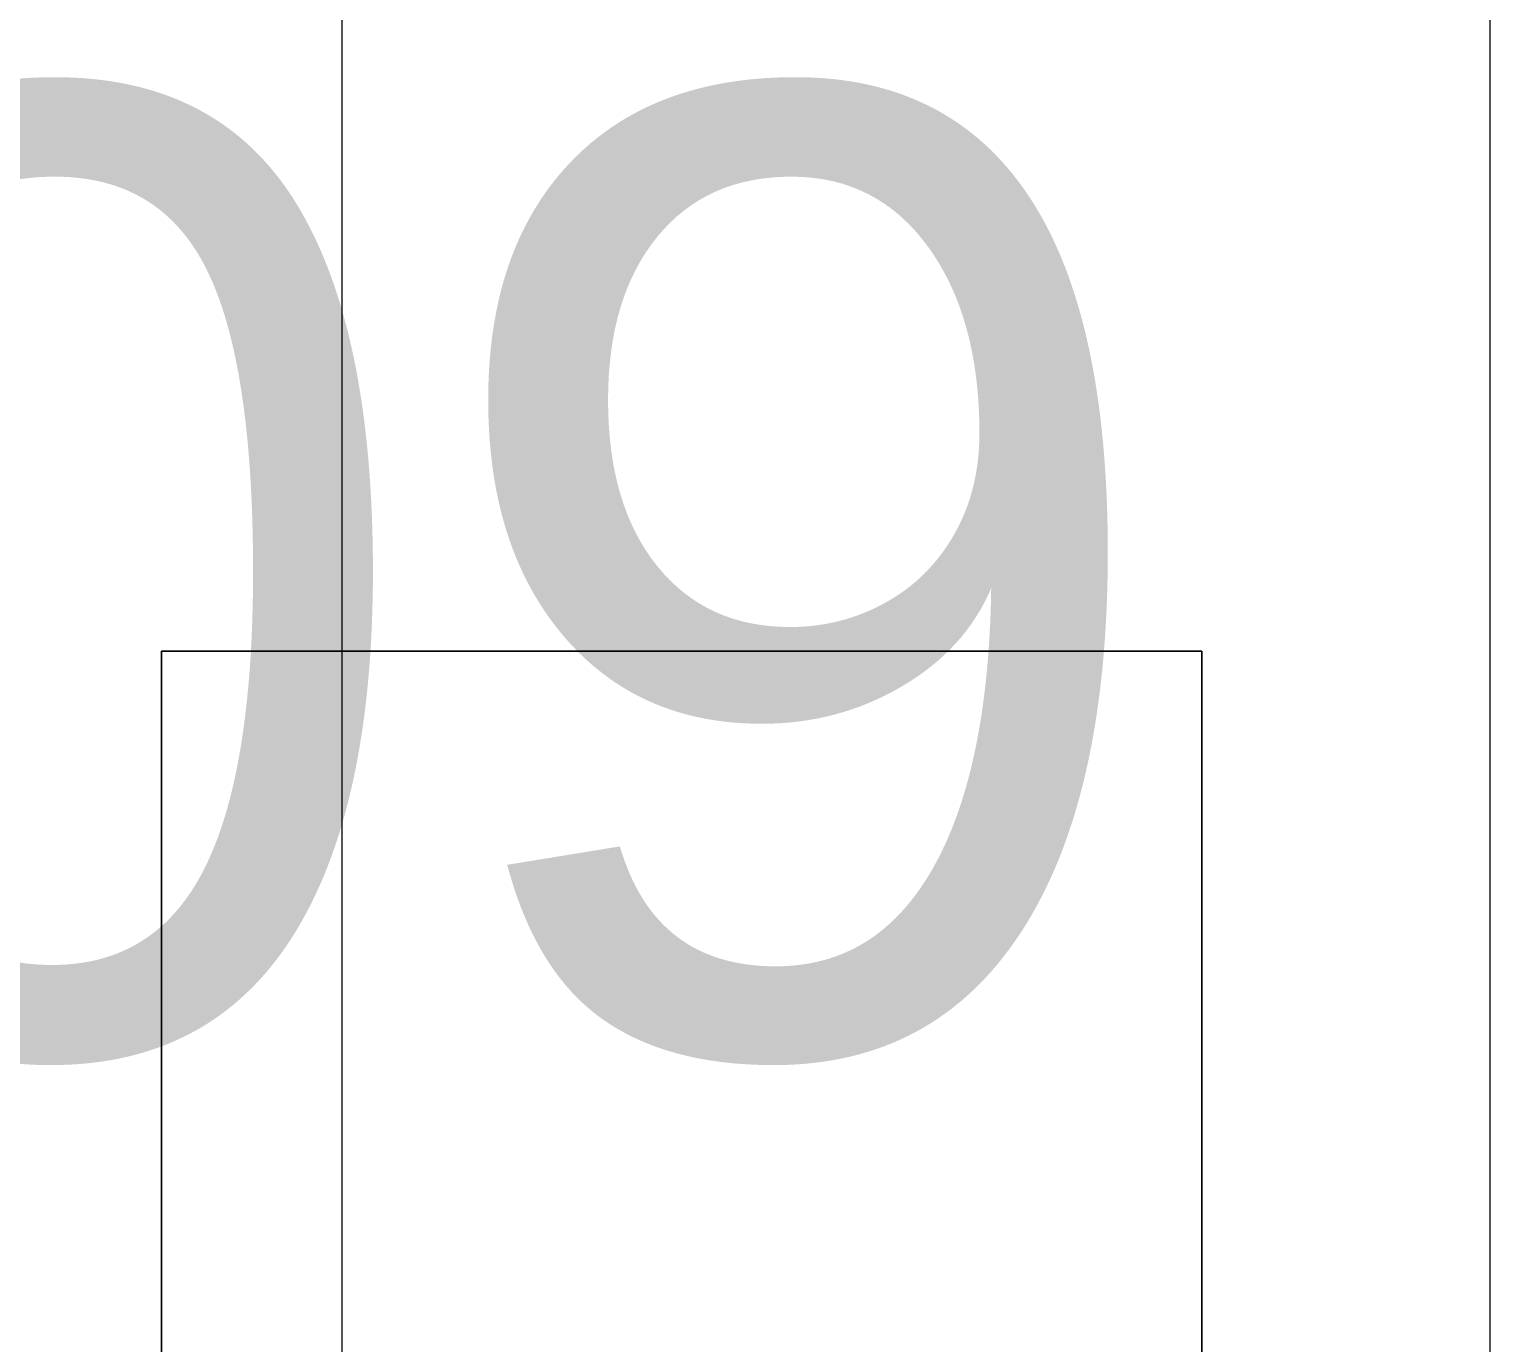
# Model space of a CAD drawing. Extents: x -9058 to 11890, y 0 to 8245.
# Drawn here: x 9741.8 to 9833.1, y 2579.1 to 2661.2 of the extents above; entities that cross this region are included whole.
import ezdxf
from ezdxf.enums import TextEntityAlignment as Align

# ---------------------------------------------------------------- set-up
doc = ezdxf.new("R2010")
doc.units = 0
doc.header["$MEASUREMENT"] = 0
doc.linetypes.add('DASHDOT', pattern=[1, 0.5, -0.25, 0, -0.25])
doc.layers.get('0').update_dxf_attribs({"color": 9, "lineweight": 9})
for name, color, linetype, lineweight in [('05', 9, 'Continuous', 9), ('14', 9, 'Continuous', 9), ('21_mahal200', 9, 'Continuous', 9), ('21_mahal200 @ 20', 9, 'Continuous', 9)]:
    doc.layers.add(name, color=color, linetype=linetype, lineweight=lineweight)
doc.styles.add('Arial', font='arial.ttf', dxfattribs={"height": 2.5})
doc.styles.add('MuuM_TEXT-STANDART', font='ARIALN.TTF')

# ---------------------------------------------------------------- blocks, each defined once
blk = doc.blocks.new('0a_roomno2')
blk.add_lwpolyline([(30, -16), (0, -16), (0, 0), (30, 0)], close=True)
at = {"style": 'Arial'}
blk.add_attdef('ODANO', (0, 1.505), '', height=3, dxfattribs=at)
blk.add_attdef('MEKANADI', text='', height=3, dxfattribs=at).set_placement((0.525, -4.75), align=Align.BOTTOM_LEFT)
at = {"style": 'MuuM_TEXT-STANDART', "width": 0.6}
for tag, p in [('YER01', (15, -7)), ('TAVAN01', (20.625, -7)), ('DUVAR01', (26.25, -7)), ('YER02', (15, -10.375)), ('TAVAN02', (20.625, -10.375)), ('DUVAR02', (26.25, -10.375)), ('YER03', (15, -13.75)), ('TAVAN03', (20.625, -13.75)), ('DUVAR03', (26.25, -13.75))]:
    blk.add_attdef(tag, text='', height=2.25, dxfattribs=at).set_placement(p, align=Align.MIDDLE_CENTER)
at = {"style": 'MuuM_TEXT-STANDART'}
blk.add_attdef('M2', text='', height=2.25, dxfattribs=at).set_placement((1.3231, -7.8046), align=Align.MIDDLE_LEFT)
at = {"style": 'MuuM_TEXT-STANDART', "width": 0.6}
blk.add_attdef('TEMIZTAVANYUKSEKLIGI', text='', height=2.25, dxfattribs=at).set_placement((2.7, -13.1619), align=Align.MIDDLE_LEFT)
blk = doc.blocks.new('*U1882')
at = {"layer": '21_mahal200 @ 20', "xscale": 20, "yscale": 20, "zscale": 20}
blk.add_blockref('0a_roomno2', (9161.343, 2859.205), dxfattribs=at)
blk = doc.blocks.new('*U1894')
at = {"layer": '21_mahal200 @ 20'}
ref = blk.add_blockref('0a_roomno2', (9365.999, 2562.203), dxfattribs=dict(at, xscale=20, yscale=20, zscale=20))
ref.add_attrib('ODANO', ' PRS-1K-09', (9365.999, 2597.303), dxfattribs={"layer": '0', "height": 60, "style": 'Arial'})
blk = doc.blocks.new('p-porsche_mobilya')
blk.add_lwpolyline([(0, 0), (0, 140), (65, 140), (65, 95)])
blk.add_lwpolyline([(65, 95), (65, 140), (0, 140), (0, 0), (235, 0), (235, 95)], close=True)

msp = doc.modelspace()

# ---------------------------------------------------------------- linework, layer by layer
at = {"layer": '14'}
msp.add_lwpolyline([(9833.058, 2777.873), (9833.058, 2533.873)], dxfattribs=at)

# ---------------------------------------------------------------- block references
at = {"layer": '05', "transparency": 33554610, "xscale": -1}
msp.add_blockref('p-porsche_mobilya', (9815.058, 2482.33), dxfattribs=at)
at = {"layer": '21_mahal200', "color": 6, "linetype": 'DASHDOT'}
for name in ['*U1882', '*U1894']:
    msp.add_blockref(name, (0, 0), dxfattribs=at)

doc.saveas('drawing.dxf')
